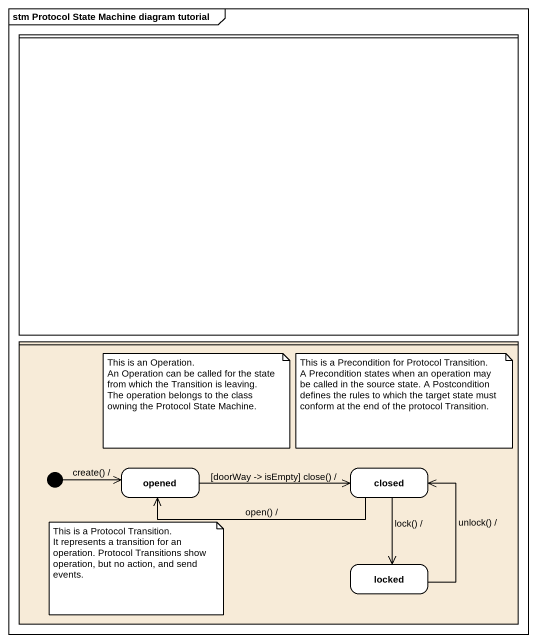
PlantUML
@startuml
mainframe stm Protocol State Machine diagram tutorial
hide empty description
state " " as lane1 <<partition>>
state " " as lane2 <<partition>> #F7EBD8 {
  state opened
  state closed
  state locked
  [*] -right-> opened : create() /
}
opened -right-> closed : [doorWay -> isEmpty] close() /
closed -left-> opened : open() /
closed --> locked : lock() /
locked -up-> closed : unlock() /
note as N1
  This is an Operation.
  An Operation can be called for the state from which the Transition is leaving.
  The operation belongs to the class owning the Protocol State Machine.
end note
note as N2
  This is a Precondition for Protocol Transition.
  A Precondition states when an operation may be called in the source state. A Postcondition defines the rules to which the target state must conform at the end of the protocol Transition.
end note
note as N3
  This is a Protocol Transition.
  It represents a transition for an operation. Protocol Transitions show operation, but no action, and send events.
end note
@enduml
